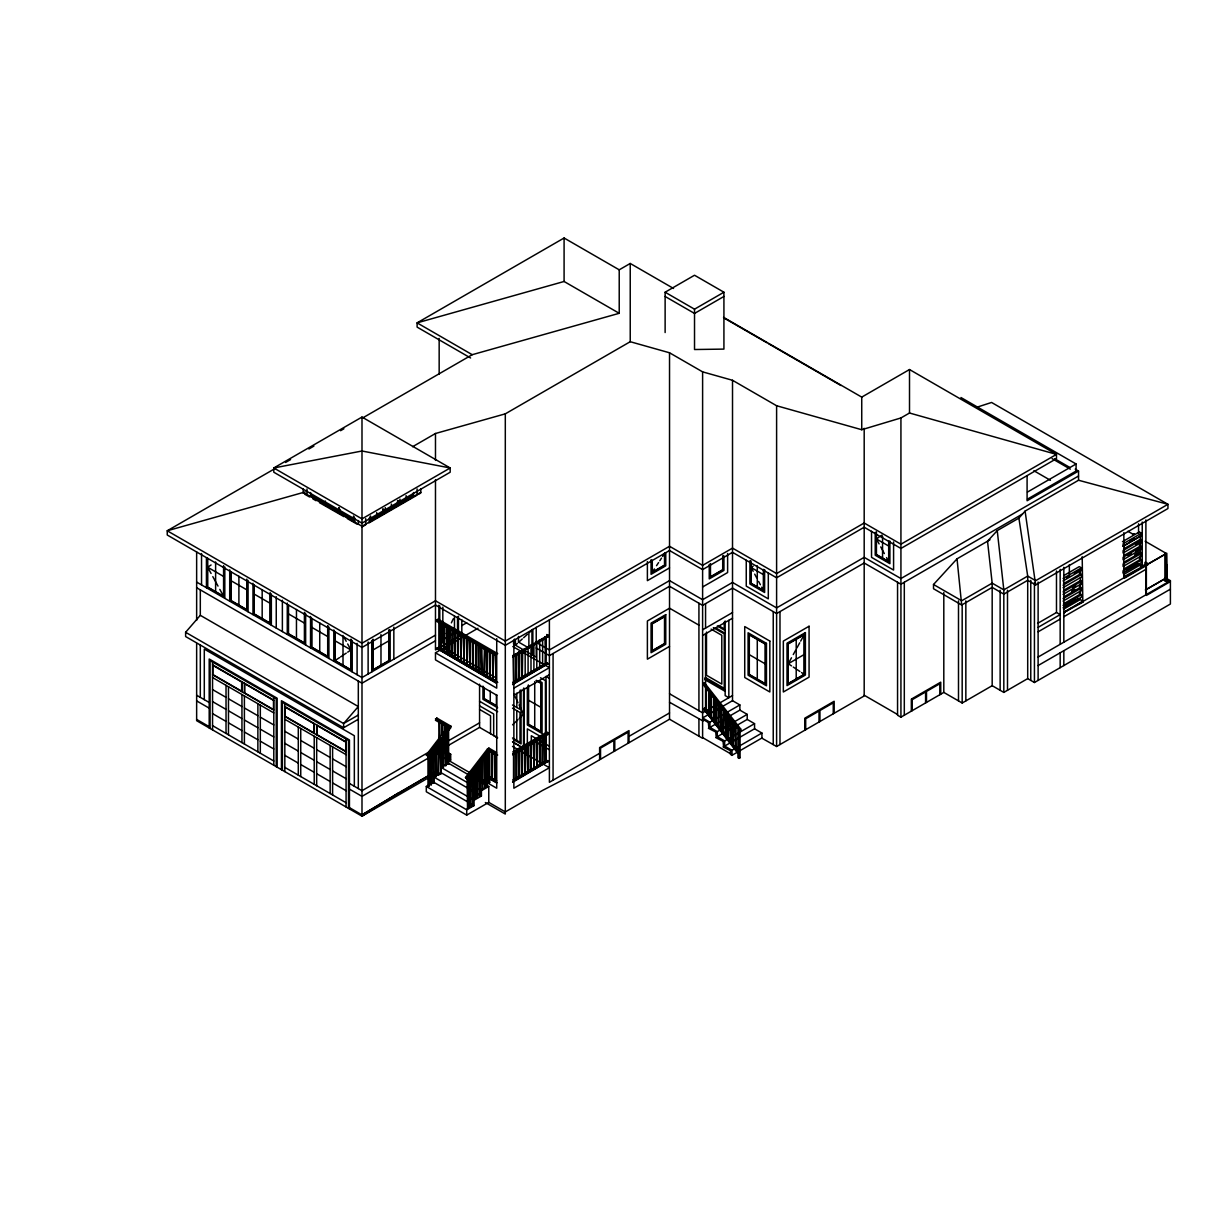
<?xml version="1.0" encoding="UTF-8"?>
<svg xmlns="http://www.w3.org/2000/svg" width="1232" height="1232" viewBox="0 0 1232 1232"><rect width="100%" height="100%" fill="white"/><g stroke="black" fill="none" stroke-linecap="round" stroke-linejoin="round"><path stroke-width="1.5" d="M490.259 702.471L490.274 691.029M516.778 740.417L516.793 710.648M520.043 690.213L520.043 709.355L512.512 705.012M521.09 689.982L521.059 743.959L513.282 739.446M526.095 749.718L523.523 748.224L523.554 688.318M524.016 688.164L523.985 748.486L527.327 750.427L527.327 754.985M527.327 750.427L527.342 728.867L540.432 736.428M534.442 759.081L534.457 741.187L549.395 749.811M443.643 639.254L439.778 647.462L439.778 605.913M446.292 633.648L449.449 626.965M451.359 622.884L453.314 618.757M791.498 665.881L788.249 663.725L791.498 657.796M793.269 654.562L795.61 650.296M796.904 647.955L799.722 642.811M800.677 641.087L804.173 634.726L788.249 643.92L788.249 683.514L804.173 674.32L804.173 634.726M652.282 560.868L652.282 572.187L654.408 568.953M656.548 565.673L658.581 562.577M659.798 560.729L661.522 558.127M662.616 556.448L664.525 553.522L664.525 565.118L652.282 572.187M426.303 754.862L448.309 726.264L448.309 727.665L435.45 720.243L436.821 718.04L450.912 726.172L450.912 727.588L428.166 756.386L426.303 754.862L428.166 756.386M433.803 746.777L438.376 740.832M427.519 755.57L450.912 726.172M431.508 751.489L430.584 751.813L431.046 784.784L431.508 751.489L431.046 784.784M436.405 745.129L435.481 745.452L435.943 776.653L436.405 745.129L435.943 776.653M441.302 738.753L440.378 739.092L440.84 773.819L441.302 738.753L440.84 773.819M443.751 735.581L442.827 735.904L443.289 767.105L443.751 735.581L443.289 767.105M489.412 749.195L467.359 779.024L466.143 778.316L465.496 777.484L487.502 748.887L496.727 754.169M469.577 773.85L474.151 767.921M476.43 764.949L478.724 761.977M467.359 779.024L466.712 778.193L488.734 749.595L489.089 750.796M467.636 777.808L467.636 776.945L467.636 808.731L467.174 777.546M470.085 774.62L470.085 773.758L470.085 807.33L469.623 776.283M472.534 771.448L472.534 770.585L472.534 805.913L472.072 771.186M474.982 768.26L474.982 767.397L474.982 799.183L475.444 767.659M477.431 765.072L477.431 764.21L477.431 797.782L477.893 764.487M479.879 761.9L479.879 761.037L479.879 796.365L480.341 761.299M482.328 758.712L482.328 757.849L482.328 789.65L481.881 760.267M484.777 754.677L484.777 788.234L484.33 757.187M487.687 751.751L487.241 786.817L487.241 751.489M358.312 719.272L343.62 727.758L185.616 636.544L185.616 632.293L200.308 615.322L200.308 589.866M897.558 582.259L897.558 715.253L900.931 717.163L943.804 692.415L962.177 703.01L992.176 685.685L992.176 583.152L987.525 541.202L997.242 530.607L1018.895 518.118L1025.086 511.111L1078.539 480.249L1167.951 504.304L1167.951 508.539L1035.665 584.923L1027.704 580.318L1003.818 594.117L992.176 587.387L961.684 605.004L933.517 588.742L933.517 584.492L957.033 558.82L989.989 539.801M512.574 724.816L513.713 723.723M514.822 722.66L518.025 719.58M519.18 718.472L523.538 714.283L519.072 704.935M517.471 643.335L515.407 645.198L515.407 639.531M519.18 641.795L522.306 638.961M523.631 637.745L527.465 634.28M753.152 571.263L751.15 567.552L753.152 566.135M879.124 543.928L876.429 538.954L879.124 537.075M880.741 535.966L881.973 535.119M211.072 573.45L207.654 567.244L211.072 564.964M350.966 639.177L350.966 669.777L335.042 660.583L339.524 657.595M340.586 656.887L346.254 653.114M347.686 652.159L350.966 649.972L347.686 643.982M739.015 730.206L740.694 730.376L740.078 729.575L740.078 757.695L739.077 758.358L737.937 757.695L737.937 753.445L703.487 708.816L704.565 708.2L739.015 752.121L737.937 752.737L703.487 708.816M349.441 807.638L361.992 814.891L398.121 793.177M361.992 814.845L435.481 771.617L440.301 774.389M449.449 655.116L449.911 627.981L449.449 655.116L449.002 627.981L450.373 627.719M449.002 654.854L449.911 654.854M447.924 753.522L447.924 728.574M673.534 288.457L630.23 263.463L619.219 269.823L564.087 238.007L417.109 322.861L417.109 327.111L470.609 357.988M361.992 417.063L273.797 467.975L273.797 472.226L361.992 523.138L450.188 472.226L450.188 467.975L361.992 417.063L361.992 816.169L435.481 773.727M275.568 468.237L167.244 530.776L167.244 535.011L361.992 647.462L435.481 605.02L505.305 645.337L669.53 550.519L702.61 569.615L732.516 552.336L776.607 577.793L864.186 527.234L900.931 548.456L1056.486 458.643L1056.486 454.392L909.509 369.538L861.738 397.12L723.507 317.317M285.562 462.462L290.567 459.567M308.893 448.987L313.898 446.092M340.571 430.707L343.897 428.782M362.239 418.187L472.226 354.693L619.219 313.298L619.219 269.823M665.126 332.548L665.126 292.215L694.525 275.244L723.923 292.215L723.923 349.103L694.525 349.518L694.525 309.186L723.923 292.215M412.612 446.708L435.481 433.495L505.305 413.844L630.23 341.711L669.53 352.783L702.61 371.864L732.516 380.288L776.607 405.744L861.738 429.722L900.931 417.956L909.509 413.013L1056.486 454.392L900.931 544.205L864.186 522.999L776.607 573.558L732.516 548.101L702.61 565.365L669.53 546.269L505.305 641.087L435.481 600.785L361.992 643.212L167.244 530.776L305.028 491.968M723.923 296.465L694.525 313.436L665.126 296.465M412.227 495.603L399.984 502.671L399.984 499.129M384.985 511.68L397.844 504.258L397.844 500.546M399.676 503.195L412.535 495.772M420.79 492.323L361.992 526.28L303.38 492.43M361.992 526.973L365.688 524.832L365.688 518.657M368.999 522.922L417.124 495.125L417.124 488.95M418.356 494.432L420.79 493.016L420.79 488.673M373.019 649.972L388.942 640.779M496.542 654.808L495.079 655.116L436.744 621.436L436.744 620.019L438.13 619.234L497.713 653.638M436.744 621.436L438.13 619.234M441.179 624.855L440.733 650.08L440.271 622.945L441.179 622.945M440.271 622.945L441.641 622.684M443.643 651.759L444.09 624.624L443.643 651.759L443.181 624.624L444.09 624.085M444.09 624.624L443.181 624.624M446.092 626.303L446.538 653.437L446.769 626.426M435.481 635.127L361.992 677.554L196.643 582.089M452.36 656.795L452.822 629.66L452.36 656.795L451.898 629.66L452.822 629.136M452.822 629.66L451.898 629.66M435.481 640.779L361.992 683.206L196.643 587.741M461.815 625.579L466.666 622.776M455.732 633.263L455.27 658.473L455.27 631.077M454.808 631.338L455.732 631.338M457.719 633.017L458.643 633.017L458.181 660.152L457.719 633.017L459.105 632.755M496.327 683.252L436.744 648.309L438.207 647.478L496.126 680.926M461.091 661.83L461.553 634.696L461.091 661.83L460.629 634.696L461.553 634.172M436.744 648.848L438.207 648.001L497.79 682.405M461.553 634.696L460.629 634.696M440.271 649.818L441.179 649.818M496.727 695.233L435.481 659.875L435.481 652.806L477.97 628.274M464.464 638.299L464.002 663.509L463.54 636.374L464.464 636.374M443.181 651.497L444.09 651.497M466.913 665.188L467.375 638.053L466.913 665.188L466.451 638.053L467.375 637.529M467.375 638.053L466.451 638.053M469.823 666.882L469.361 639.731L469.823 666.882L470.27 639.731M473.18 643.335L472.734 668.56L472.272 641.41L473.18 641.41M472.272 641.41L473.642 641.148M451.898 656.533L452.822 656.533M474.72 643.366L476.091 642.565M475.182 643.628L476.091 643.089L475.629 670.239L475.629 643.366M454.808 658.211L455.732 658.211M477.631 645.044L478.54 644.505L478.54 671.917L479.002 644.783M478.093 645.306L478.54 671.917M358.312 715.037L343.62 723.523L185.616 632.293M457.719 659.89L458.643 659.89M480.542 646.723L481.912 646.461M480.988 646.985L482.374 646.184M460.629 661.569L461.553 661.569M483.437 648.402L484.823 647.601M483.899 648.663L484.823 648.14L484.361 675.275L484.361 648.402M463.54 663.247L464.464 663.247M486.347 650.08L487.271 650.08L487.271 676.953L487.733 651.728M486.809 650.342L487.733 649.818M466.451 664.926L467.375 664.926M489.258 651.759L490.644 651.497L490.182 678.632L490.182 651.759M489.72 652.021L491.106 651.235M469.361 666.604L470.27 666.604M492.169 653.437L493.555 652.637M492.631 653.699L493.555 653.176L493.093 680.31L493.093 653.437M472.272 668.283L473.18 668.283M475.182 669.962L476.091 669.962M478.093 671.656L479.002 671.656M481.912 673.334L480.988 646.461L480.988 673.334L481.912 673.334L481.912 648.371M512.651 655.809L548.163 635.296L548.163 636.713L512.651 657.226M547.177 636.143L544.991 637.406L545.53 664.587L545.992 637.437L545.53 664.587M516.439 681.373L515.977 654.238L516.439 681.373L516.901 654.238L515.53 653.976M519.35 679.694L518.888 652.56L519.35 679.694L519.812 652.56L518.426 652.298M522.26 678.016L521.798 650.881L522.26 678.016L522.722 650.881L521.336 650.619M525.171 649.464L525.171 676.337M528.081 647.786L528.081 674.659M530.992 646.107L530.992 672.98M533.903 644.428L533.903 671.301M536.798 642.75L536.798 669.623M539.708 641.071L539.708 667.944M542.619 639.393L542.619 666.266M545.53 637.714L547.716 636.451M483.899 675.013L484.823 675.013M669.53 567.89L647.385 580.672L647.385 561.592M486.809 649.818L486.809 676.691L487.733 676.691M489.72 678.37L490.644 678.37M492.631 680.049L493.555 680.049M495.541 654.854L496.08 681.419M495.541 681.727L496.542 681.681M437.93 744.19L438.392 775.236L439.424 721.49L439.886 737.106M438.977 721.752L440.348 721.49M512.805 682.328L546.715 662.754L548.163 663.586L512.651 684.622M515.977 681.111L516.901 681.111M518.888 679.433L519.812 679.433M520.89 678.201L524.108 676.337M524.709 676.075L525.633 676.075M527.619 674.397L528.543 674.397M528.959 673.534L532.178 671.671M533.441 671.04L534.349 671.04M535.412 669.808L545.992 664.31M513.528 683.052L513.066 655.917L513.99 655.917L513.066 655.393M512.651 684.099L548.163 663.586M513.867 688.164L549.395 667.652L512.82 646.538M513.867 695.233L549.395 674.72M702.61 586.986L727.619 572.541L727.619 553.461M669.53 608.208L647.385 620.99L647.385 659.182L669.53 646.4M436.898 746.284L435.45 747.116L449.233 755.077L449.233 760.914L450.696 760.082L450.696 754.246L436.898 746.284L441.734 749.595M436.898 746.808L435.45 747.655L448.833 755.37L449.233 760.914M479.571 722.814L361.992 790.698L349.441 783.46M439.424 748.363L439.886 748.625M497.651 737.845L479.571 727.404L435.481 752.86L496.727 788.218L496.727 694.956M435.481 753.938L361.992 796.365L349.441 789.111M441.888 750.303C443.874 751.859 440.255 740.879 441.888 738.784M444.783 751.982L445.707 751.982L445.707 725.109L444.783 725.109L444.783 751.982L445.707 751.982M448.833 760.683L450.696 760.082M440.994 767.367L448.34 763.132L488.765 786.463L488.765 802.371L466.712 815.107L426.303 791.76L426.303 786.463L433.649 782.212L474.074 805.559L474.074 800.246L433.649 776.915L440.994 772.664L481.419 796.011L481.419 790.698L440.994 767.367L440.994 772.664M442.827 766.843L443.751 766.843M445.245 724.847L445.276 765.426L446.2 765.426L446.2 732.393L445.276 732.732M447.724 764.009L448.648 764.009L447.724 764.009L448.186 728.944M435.481 771.617L398.737 792.823L361.992 816.169L196.643 720.689L196.643 643.412M445.276 765.426L446.2 765.426M435.481 776.391L436.405 776.391M437.93 774.974L438.854 774.974M440.378 773.557L441.302 773.557M487.518 748.887L488.888 748.086L496.542 752.506M428.135 785.924L429.059 785.924L429.059 754.677L428.135 755L428.135 785.924L429.059 785.924M430.584 784.522L431.508 784.522M433.033 750.55L433.033 783.105L433.957 783.105L433.957 748.301L433.033 748.64M433.033 783.105L433.957 783.105M702.61 629.814L732.516 612.55M493.786 753.922L494.771 753.353L497.682 755.031M495.233 753.614L494.71 780.795L494.248 753.661L497.158 755.339L488.426 750.827L489.35 750.303L489.35 777.176L487.826 777.885L489.289 776.514L496.665 780.78M702.61 635.481L732.516 618.202M512.882 751.736L546.792 732.162L548.163 732.948L548.163 734.364L512.651 754.877M521.798 747.993L522.722 748.532L522.26 775.667L521.798 748.532M530.53 742.958L531.439 744.02M512.651 753.46L548.163 732.948M513.528 753.306L513.528 780.703M536.798 740.401L536.798 767.274L536.351 740.139L537.722 740.401M519.35 750.473L519.35 777.346L518.888 750.211M530.992 743.758L531.901 743.758M539.708 738.723L540.632 738.723M545.53 735.365L547.716 734.103M489.689 777.284L489.689 782.52L488.242 783.367L488.242 778.131L489.689 777.284L493.924 779.733M491.337 751.982L491.337 778.855L492.246 778.855L492.246 751.982M491.337 778.855L492.246 778.855M487.826 783.136L489.689 782.52M494.248 780.534L495.233 780.487L495.233 755.539M481.881 789.373L482.79 789.373L482.79 758.111M484.33 787.956L485.239 787.956L485.239 754.939M486.779 753.999L486.779 786.555L487.687 786.555M481.419 790.698L488.765 786.463M496.696 782.474L487.826 777.361M496.727 782.982L488.242 778.131M474.52 767.998L474.52 798.921L475.444 798.921M476.969 764.81L476.969 797.504L477.893 797.504M479.417 761.638L479.417 796.103L480.341 796.103M474.074 800.246L481.419 796.011M512.805 779.979L546.715 760.406L548.163 761.237L512.651 782.274M514.422 779.579L527.342 772.11M527.619 745.175L527.619 772.048L528.543 772.048L528.543 745.699M531.439 743.497L530.992 770.631L545.992 761.961L546.022 676.399L549.395 678.339M515.977 751.89L516.439 779.024L516.901 751.89M524.709 746.854L525.171 773.989L526.095 747.116M527.619 772.048L528.543 772.048M533.441 741.818L533.903 768.953L534.349 742.342M540.17 738.984L539.262 738.461L539.708 765.596L540.17 738.461M543.081 737.306L542.619 763.917L542.619 736.505L543.543 737.044M545.992 735.088L544.991 735.057L544.991 761.93L545.992 761.961M512.651 781.75L548.163 761.237M467.174 808.469L468.098 808.469L468.098 777.207M469.623 807.052L470.547 807.052L470.547 774.035M472.072 805.636L472.996 805.636L472.996 770.847M426.303 786.463L466.712 809.794L474.074 805.559M1027.488 492.045L1076.09 463.987L1076.09 471.055L1027.488 499.114M737.937 752.737L737.937 728.836L703.487 684.915L703.487 683.498L704.565 682.882L740.694 728.959L740.694 730.376M703.487 684.915L704.565 682.882M1078.539 480.249L1078.539 471.055L1027.088 500.762L1027.088 475.875M1078.539 476.014L900.931 578.547L864.186 557.341L776.607 607.9L732.516 582.443L702.61 599.707L669.53 580.611L549.395 649.972L535.889 642.211M708.662 714.837L708.723 690.182L708.662 714.837L709.124 693.832M599.614 753.306L549.395 782.305L549.395 619.85M629.013 736.336L669.53 712.943M709.124 690.675L708.277 690.444M710.725 717.471L711.187 693.308L711.126 717.979M1022.529 514.006L900.931 584.214L864.186 562.993L776.607 613.551L732.516 588.095L702.61 605.359L669.53 586.278L549.395 655.64L536.228 648.032M711.973 694.309L712.358 694.817M702.61 371.864L702.61 738.322L669.53 719.226L582.536 769.677L542.465 790.467L505.305 811.919L488.765 802.371M713.574 721.105L713.636 696.45L713.574 721.105L714.036 700.099M714.052 696.958L713.189 696.711M715.638 699.838L716.038 724.247L716.5 700.084L715.638 699.838L716.038 724.247M703.487 709.524L704.565 708.2M706.136 710.772L706.136 686.871L706.059 711.526M718.949 703.21L718.102 702.979L718.487 727.373L718.949 706.367M732.516 695.587L702.61 712.851L669.53 693.77M788.249 663.725L804.173 654.531M720.551 706.09L720.936 730.499L721.398 706.336L720.551 706.09L720.936 730.499M739.862 704.935L732.516 700.685L702.61 717.948L709.955 722.198L739.862 704.935L739.862 710.125L709.955 727.404L709.955 722.198M703.087 719.457L708.893 722.814M722.999 733.117L723.461 708.954L723.384 733.625L723.846 712.62M703.087 721.059L669.53 702.255M723.384 733.625L723.846 709.463M725.802 736.705L725.864 712.034L725.802 736.705L726.264 715.684M727.85 715.407L728.251 739.816L728.713 715.653L727.85 715.407L728.251 739.816M708.4 723.092L708.893 728.004M730.253 718.472L730.653 742.881L731.115 718.718L730.253 718.472L730.653 742.881M732.701 721.598L733.102 746.007L733.564 721.829L732.701 721.598L733.102 746.007M708.4 728.297L716.239 732.255M717.301 731.639L747.208 714.375L747.208 719.426L717.301 736.69L717.301 731.639L709.955 727.404M735.196 724.77L735.596 749.179L736.058 725.017L735.196 724.77L735.596 749.179M715.761 732.532L716.239 737.306M739.631 730.992L740.694 728.959M715.761 737.583L723.584 741.556M724.647 740.94L754.554 723.661L754.554 728.79L724.647 746.068L724.647 740.94L717.301 736.69M723.107 741.833L723.584 746.669M723.107 746.962L730.93 750.919M724.647 746.068L732.008 750.303L761.915 733.04L761.915 738.168M730.453 751.197L730.453 754.4L732.008 755.293L736.967 752.429M740.263 750.519L761.915 738.014M1132.901 534.164L1127.927 531.285M1063.986 575.452L1079.294 566.612L1081.45 567.86L1081.45 570.339L1063.077 580.934M1122.475 541.695L1139.323 531.962L1141.463 533.21L1141.463 535.674L1123.091 546.284L1141.309 535.597M1063.077 578.47L1081.45 567.86M1141.463 533.21L1123.091 543.82L1123.091 546.284M1066.589 577.669L1069.653 575.898M1074.242 573.25L1078.847 570.601M1129.667 541.248L1134.272 538.6M761.761 738.107L776.607 746.5L864.186 695.941L864.186 428.305M1063.524 583.675L1080.372 573.958L1080.372 569.708L1081.45 570.339M1123.553 549.025L1140.385 539.308L1141.463 539.924L1141.463 542.403L1123.091 553.014L1123.091 550.535L1141.463 539.924M1063.077 585.185L1081.45 574.574L1081.45 577.053L1063.077 587.664M1135.796 544.436L1138.861 542.665M1063.524 590.405L1080.372 580.672L1081.45 581.288L1081.45 583.768L1063.077 594.378M1123.553 555.74L1140.385 546.022L1140.385 541.787L1141.463 542.403M1063.077 591.899L1081.45 581.288M1141.463 546.638L1123.091 557.249L1123.091 559.728L1141.463 549.118L1141.463 546.638L1139.323 545.406M1072.718 587.572L1075.782 585.801M1128.142 555.57L1131.207 553.799M1135.796 551.151L1140.385 548.502L1140.385 552.737L1123.553 562.47M1071.64 591.191L1074.704 589.42M1134.734 554.77L1139.323 552.121M1063.524 597.12L1080.372 587.387L1080.372 583.152L1081.45 583.768M1063.077 598.613L1081.45 588.018L1081.45 590.482L1063.077 601.093M1141.463 553.353L1123.091 563.963L1123.091 566.443L1141.463 555.832L1141.463 553.353L1140.385 552.737M1063.524 603.834L1080.372 594.117L1080.372 589.866L1081.45 590.482M1123.553 569.184L1140.385 559.467L1140.385 555.216L1141.463 555.832M1063.077 605.343L1081.45 594.733L1081.45 597.212L1063.077 607.807M1141.463 560.083L1123.091 570.693L1122.937 573.08L1141.463 562.547L1141.463 560.083L1139.323 558.835M1064.14 606.313L1076.398 599.245M1126.217 570.478L1137.86 563.748M1037.59 623.407L1056.486 612.504L1060.167 614.614L1038.114 627.35M1063.524 609.224L1080.372 599.507L1082.82 601.185L1082.82 602.248L1063.832 612.504L1071.486 608.084M1123.553 574.574L1140.385 564.857L1142.233 566.104L1147.131 563.286M1165.78 553.153L1145.159 541.248M912.265 699.653L925.586 691.968L925.586 702.933M1064.448 612.858L1064.448 611.796L1082.82 601.185M1145.298 562.023L1147.747 563.702L1123.861 576.792L1123.861 577.839L1123.861 532.671M1074.55 606.313L1137.629 569.892M1142.233 567.244L1165.718 553.923L1165.718 578.316L1145.529 589.974M1145.529 565.58L1165.718 553.923M1124.462 578.193L1147.747 564.764L1147.747 563.702M1063.832 616.739L1145.899 569.353M1038.114 631.816L1060.167 619.095M1145.406 589.912L1165.718 578.316M1038.114 657.056L1145.899 594.825L1145.899 565.118M1146.361 594.548L1170.4 580.672L1170.4 604.019L1034.433 682.513L1027.704 678.616L1003.818 692.415L992.176 685.685M1038.114 665.542L1170.4 589.158M449.233 755.077L450.696 754.246M977.161 407.13L991.575 402.464L1167.951 504.304L1035.665 580.672L1027.704 576.083L1018.895 518.118M619.219 313.298L564.087 281.481L417.109 322.861L472.226 354.693M1165.102 580.857L1165.056 553.476L1166.796 553.291L1167.228 580.626L1165.102 580.857L1167.228 580.626M1077.923 598.352L1080.372 599.507M304.658 494.171L309.571 496.973M312.836 498.852L316.116 500.731M319.396 502.61L343.974 516.655M347.239 518.533L357.08 524.154M960.945 397.52L1076.09 463.987M1075.228 469.146L1078.539 471.055M1054.7 458.72L1069.499 467.267M1052.097 458.627L1070.315 469.146M1033.864 470.732L1050.434 480.295M1141.463 535.674L1140.385 535.058L1140.385 539.308M723.985 317.995L766.812 342.712M768.46 343.666L840.917 385.493M1144.682 562.993L1147.747 564.764M1165.426 577.808L1170.4 580.672M1165.426 578.686L1170.4 581.566L1146.361 595.441L1146.361 564.857M665.126 292.215L694.525 309.186M1079.294 573.342L1081.45 574.574M1079.294 586.771L1081.45 588.018M1079.294 593.485L1081.45 594.733M1082.82 602.248L1082.204 556.725M876.429 538.954L888.688 546.022M933.517 584.492L961.684 600.754L992.176 583.152L1003.818 589.866L1027.704 576.083L1027.704 678.616M888.688 540.833L888.688 561.576L876.429 554.508L876.429 532.039M751.15 567.552L763.409 574.62M763.409 569.369L763.409 590.374L751.15 583.306L751.15 562.3M864.186 695.233L897.558 714.514M718.472 625.61L724.247 628.936L724.247 622.145M717.286 625.979L725.155 630.522M715.715 627.904L725.155 633.356M713.359 627.612L724.247 633.895L724.247 688.334L705.582 677.569M711.08 629.121L721.798 635.296L721.798 684.099L706.49 675.259L706.49 632.093M669.53 608.192L698.929 625.163M749.318 654.685L765.241 663.879M704.689 678.108L725.155 689.935M704.689 679.525L725.155 691.352M739.862 710.125L747.208 714.375M747.208 719.426L754.554 723.661M754.554 728.79L761.915 733.04M311.865 495.603L324.108 502.687M326.557 504.088L338.815 511.172L338.815 507.63M341.264 512.574L353.507 519.658L353.507 516.116M311.557 495.788L324.416 503.21M326.264 504.273L339.123 511.696L339.123 507.984M340.956 512.758L353.815 520.181L353.815 516.47M548.163 635.296L546.792 634.511L548.163 636.713M544.621 637.175L545.992 637.976M542.157 638.592L543.543 639.393M541.71 638.854L543.081 639.654M539.262 640.27L540.632 641.071M538.8 640.532L540.17 641.333M739.015 757.079L740.078 757.695M702.61 737.614L732.008 754.585M536.351 641.949L537.722 642.75M533.441 643.628L534.811 644.428M532.979 643.889L534.349 644.69M530.53 645.306L531.901 646.107M530.068 645.583L531.439 646.369M527.619 646.985L528.99 647.786M527.157 647.262L528.543 648.047M524.709 648.663L526.095 649.464M524.247 648.941L525.633 649.726M548.163 664.125L546.715 662.754M521.798 650.357L522.722 650.881M518.888 652.036L519.812 652.56M515.977 653.715L516.901 654.238M436.744 620.019L496.327 654.423M476.091 643.089L475.629 670.239M484.823 648.14L484.361 675.275M493.555 653.176L493.093 680.31M444.059 647.847L495.372 677.477M528.574 700.238L540.848 707.322M436.744 648.309L496.327 682.713M435.481 652.806L496.727 688.164L496.727 638.653M548.163 734.364L546.792 732.162M544.621 734.826L545.992 735.627M542.065 737.367L545.422 739.323M549.395 746.192L531.315 735.735L531.3 757.264L524.586 753.43M536.351 740.139L537.26 740.663M534.811 742.08L533.903 741.541L533.903 768.953M528.99 745.437L528.081 744.913L528.081 772.31M548.163 761.776L546.715 760.406M207.654 567.244L223.577 576.437M230.938 580.672L246.862 589.866M253.9 593.932L270.131 603.295M288.504 613.906L304.427 623.099M311.773 627.35L327.697 636.544M334.734 640.609L350.966 649.972M519.812 750.211L519.35 777.346M512.497 746.407L516.87 748.933M520.012 750.75L549.395 767.721L513.867 788.218L513.867 640.548M223.577 565.627L223.577 596.226L207.654 587.033L207.654 558.235M489.35 749.764L488.888 748.086M435.45 718.826L449.541 726.972M448.664 727.465L449.896 728.174M437.93 742.28L438.854 741.941L438.392 775.236M200.308 615.322L358.312 706.552L343.62 723.523L343.62 727.758M465.496 777.484L466.712 778.193M485.346 802.525L505.305 814.044L505.305 413.844M212.551 664.833L273.797 700.192M284.823 706.552L346.069 741.91M212.551 674.736L273.797 710.079M284.823 716.454L346.069 751.813M212.551 677.554L273.797 712.912M284.823 719.272L346.069 754.631M212.551 689.581L226.026 697.358M228.474 698.775L241.949 706.552M244.398 707.969L257.873 715.746M260.322 717.163L273.797 724.94M284.823 731.3L298.298 739.077M300.747 740.494L314.222 748.271M316.67 749.687L330.145 757.464M332.594 758.881L346.069 766.658M212.551 701.593L226.026 709.386M228.474 710.787L241.949 718.579M244.398 719.981L257.873 727.773M260.322 729.175L273.797 736.952M284.823 743.327L298.298 751.104M300.747 752.521L314.222 760.298M316.67 761.715L330.145 769.492M332.594 770.909L346.069 778.686M196.643 695.233L209.194 702.486M196.643 700.9L209.194 708.138M212.551 713.621L226.026 721.398M228.474 722.814L241.949 730.591M244.398 732.008L257.873 739.785M260.322 741.202L273.797 748.979M284.823 755.339L298.298 763.132M300.747 764.533L314.222 772.31M316.67 773.727L330.145 781.504M332.594 782.921L346.069 790.698M212.551 725.648L273.797 761.006M284.823 767.367L346.069 802.725M196.643 719.426L209.194 726.664M540.494 677.769L545.422 680.634L545.53 762.238M538.815 680.695L542.095 682.59L542.065 733.487L527.342 724.986L527.342 687.256M536.336 680.326L541.171 683.113L541.141 731.9L528.266 724.447L528.266 685.038M536.259 680.634L540.863 683.298L540.833 731.361L528.574 724.277L528.574 685.439M512.512 708.169L520.027 712.527L520.012 742.295L512.512 737.953M496.727 706.213L483.868 698.775L483.868 687.518M497.651 707.799L482.944 699.299L482.944 686.101M479.571 701.254L497.651 711.696M479.571 705.828L493.678 713.975L493.678 735.55L496.912 737.414M479.571 709.447L490.536 715.792L490.536 733.733M522.599 747.701L523.523 748.224M450.281 754.538L449.772 753.707M793.269 667.066L795.61 668.622M797.073 669.592L799.83 671.44M801.524 672.564L804.173 674.32M706.937 687.317L709.309 690.351M711.68 693.385L717.625 700.946M719.996 703.98L736.628 725.186M703.487 683.498L739.631 729.575M704.565 708.893L737.814 751.304M343.805 636.929L346.192 641.287M212.813 576.638L218.018 586.093M219.82 589.389L223.577 596.226M880.741 546.916L884.33 553.553M886.532 557.588L888.688 561.576M754.708 574.158L756.664 577.823M758.589 581.412L760.375 584.738M761.699 587.187L763.409 590.374M513.883 694.093L518.025 702.748M1167.228 564.626L1167.181 580.472M1025.086 511.111L1035.665 584.923M997.242 530.607L1003.818 589.866L1003.818 692.415M957.033 558.82L961.684 605.004M1165.595 553.861L1165.595 578.255M1145.899 519.95L1145.899 563.994M1142.233 522.06L1142.233 566.181L1138.553 564.056L1140.385 564.857L1140.385 566.181M1138.553 523.769L1138.553 533.348M1080.372 577.839L1080.372 580.672M1069.345 564.656L1069.345 574.266M1063.832 567.321L1063.832 642.195M1063.832 650.681L1063.832 665.542M1060.167 569.353L1060.167 644.321M1060.167 652.806L1060.167 667.652M1056.486 571.017L1056.486 612.504M1038.114 582.089L1038.114 680.387M1034.433 582.505L1034.433 682.513M1030.768 580.395L1030.768 680.387M1007.499 590.282L1007.499 690.29M1000.138 590.282L1000.138 690.29M965.842 600.893L965.842 700.9M962.177 604.943L962.177 703.01M958.496 600.893L958.496 700.9M943.804 592.407L943.804 692.415M940.74 694.17L940.74 682.158L911.341 699.129L911.341 711.141M939.816 694.709L939.816 683.745L926.495 691.429L926.495 702.394M912.142 698.667L912.142 710.695M909.509 369.538L909.509 413.013M904.303 582.259L904.303 715.207M900.931 417.956L900.931 717.163M893.585 541.941L893.585 570.062L871.532 557.341L871.532 531.269M889.904 541.079L889.904 563.702L875.228 555.232L875.213 532.409M888.996 541.526L888.996 562.115L876.121 554.693L876.121 532.224M882.559 536.259L882.559 558.05M861.738 397.12L861.738 429.722M834.172 713.266L834.172 701.254L804.773 718.225L804.773 730.237M833.263 713.805L833.263 702.841L819.942 710.525L819.942 721.49M819.018 722.014L819.018 711.064L805.697 718.749L805.697 729.714M796.211 639.316L796.211 678.924M779.979 611.611L779.979 744.559M776.607 405.744L776.607 746.5M773.234 611.611L773.234 744.559M768.306 573.188L768.306 598.86L746.253 586.139L746.253 560.221M764.625 569.6L764.625 592.5L749.903 583.999L749.934 560.745M763.701 570.062L763.701 590.898L750.842 583.475L750.842 560.729M757.28 565.827L757.28 586.832M757.28 639.47L757.28 679.078M739.015 730.052L739.015 758.311M732.516 380.288L732.516 700.685M732.008 750.303L732.008 755.432M728.836 620.327L728.836 697.712L725.155 695.587L725.155 620.99M723.939 555.878L723.939 570.416L709.247 578.901L709.247 564.364M723.015 555.524L723.015 569.892L710.156 577.315L710.156 564.749M722.707 556.51L722.707 569.708L710.464 576.776L710.464 563.578M718.564 702.702L718.487 727.373M705.566 603.649L705.566 628.104M705.566 633.772L705.566 711.141M698.929 603.249L698.929 710.741M698.929 719.226L698.929 736.197M669.53 352.783L669.53 719.226M665.757 553.091L665.757 565.827L651.066 574.312L651.066 559.759M664.833 552.721L664.833 565.288L651.974 572.711L651.974 560.144M630.23 263.463L630.23 341.711M629.013 742.619L629.013 730.591L599.614 747.562L599.614 759.59M628.089 743.142L628.089 732.193L614.768 739.878L614.768 750.842M613.859 751.366L613.859 740.401L600.538 748.101L600.538 759.066M564.087 238.007L564.087 281.481M553.076 653.514L553.076 780.179M542.157 736.767L542.157 763.64M539.708 738.184L539.708 765.596M536.798 739.862L536.798 767.274M536.228 627.304L536.228 657.226L513.575 644.136L513.575 640.363M534.719 681.589L534.719 727.835M532.855 655.285L532.855 629.398L528.882 633.002L528.882 648.032L518.472 642.026L518.472 636.467M531.947 630.23L531.947 654.746M530.992 743.235L530.992 770.631M530.53 743.497L530.53 770.37M525.171 746.592L525.171 773.989M522.26 748.271L522.26 775.667M516.809 693.185L516.809 707.491M516.439 751.628L516.439 779.024M514.483 639.085L514.483 644.675M496.419 694.586L496.419 705.674L484.176 698.606L484.176 687.502M496.003 655.116L496.003 681.989M494.771 755.262L494.771 780.226M491.799 751.72L491.799 779.117M490.182 651.235L490.182 678.632M489.289 778.793L489.289 782.289M488.888 750.042L488.888 777.438L488.426 750.303M479.571 684.207L479.571 727.404M472.734 641.687L472.734 668.56M466.712 809.794L466.712 815.107M464.002 636.636L464.002 663.509M461.815 619.927L461.815 634.726L435.481 649.942L435.481 479.648M458.443 616.2L458.443 636.682M458.181 632.755L458.181 660.152M457.534 617.124L457.534 637.206M455.27 631.6L455.27 658.473M454.469 616.308L454.469 633.002L442.827 639.716L442.827 607.145M449.218 627.843L449.218 654.716M448.617 728.713L448.648 764.009M448.155 728.435L448.186 764.271M447 626.303L446.769 653.299M445.738 732.131L445.738 765.688M442.796 723.43L442.796 734.95M442.334 723.169L442.334 735.211M442.334 738.522L442.334 750.565M441.888 723.43L441.888 734.95M440.733 623.207L440.733 650.08M439.424 722.014L439.424 748.887M439.162 338.4L439.162 374.174M438.854 605.189L438.854 647.986M436.821 718.04L436.821 719.457M435.481 433.495L435.481 460.414M433.495 748.04L433.495 783.367M428.597 754.4L428.597 786.201M413.459 492.538L413.459 496.311L369.354 521.767L369.354 517.994M406.113 495.603L406.113 499.129M398.752 501.024L398.752 504.797M397.536 500.546L397.536 504.088L385.277 511.157L385.277 507.615M393.84 627.165L393.84 659.166M391.406 504.088L391.406 507.615M390.159 629.922L390.159 661.291M389.25 630.045L389.25 660.768L372.711 670.3L372.711 639.593M388.942 629.983L388.942 660.583L373.019 669.777L373.019 639.177M384.061 509.509L384.061 513.282M383.137 509.032L383.137 512.743L370.278 520.166L370.278 516.454M382.829 509.032L382.829 512.574L370.586 519.642L370.586 516.1M380.981 634.572L380.981 665.188M376.715 512.574L376.715 516.1M371.787 640.532L371.787 671.902M368.122 642.011L368.122 674.027M358.404 520.551L358.404 524.201M358.312 681.096L358.312 788.588M357.095 643.366L357.095 674.72M354.739 517.994L354.739 521.767L310.633 496.311L310.633 492.538M354.339 786.278L354.339 735.72L204.296 649.095L204.296 699.653M352.198 640.532L352.198 671.902M351.274 639.593L351.274 670.3L334.734 660.768L334.734 631.446M349.441 808.916L349.441 739.97L281.45 700.715L281.45 769.661M348.517 808.377L348.517 740.494L282.374 702.302L282.374 770.2M346.069 739.077L346.069 806.975M343.004 635.481L343.004 665.188M340.032 509.509L340.032 513.282M335.042 631.785L335.042 660.583M333.826 629.922L333.826 661.291M332.594 746.854L332.594 794.948M330.145 745.437L330.145 793.531M328.913 627.103L328.913 658.458M328.005 626.164L328.005 656.872L311.465 647.324L311.465 618.526M327.697 625.733L327.697 656.348L311.773 647.154L311.773 618.341M325.34 501.024L325.34 504.797M319.735 622.945L319.735 651.743M316.67 724.94L316.67 734.842M316.67 737.66L316.67 785.754M314.222 723.523L314.222 733.425M314.222 736.259L314.222 784.337M310.541 616.493L310.541 647.847M306.968 489.012L306.968 494.509M305.644 613.659L305.644 645.029M304.735 612.72L304.735 643.427L288.196 633.895L288.196 605.097M304.427 612.304L304.427 642.904L288.504 633.71L288.504 604.912M303.195 488.75L303.195 493.123M300.747 728.466L300.747 776.56M298.298 727.065L298.298 775.144M296.465 609.501L296.465 638.315M287.272 603.064L287.272 634.418M284.823 703.718L284.823 771.617M282.374 600.23L282.374 631.585M277.169 767.197L277.169 698.236L209.194 658.997L209.194 727.943M276.245 596.688L276.245 628.058M276.245 766.658L276.245 698.775L210.102 660.583L210.102 728.466M273.797 697.358L273.797 765.241M271.348 593.87L271.348 625.225M270.439 594.84L270.439 623.638L253.9 614.09L253.9 584.769M270.131 592.5L270.131 623.099L254.208 613.906L254.208 585.108M262.17 589.712L262.17 618.51M260.322 705.135L260.322 753.229M257.873 703.718L257.873 751.813M252.976 583.26L252.976 614.614M248.079 580.426L248.079 611.796M247.155 581.412L247.155 610.194L230.63 600.646L230.63 571.864M246.862 579.071L246.862 609.671L230.938 600.477L230.938 571.679M244.398 683.221L244.398 693.108M244.398 695.941L244.398 744.036M241.949 681.804L241.949 691.706M241.949 694.525L241.949 742.619M238.9 576.268L238.9 605.066M229.706 569.815L229.706 601.185M228.474 686.748L228.474 734.842M226.026 685.331L226.026 733.425M224.809 566.997L224.809 598.352M223.885 567.967L223.885 596.765L207.346 587.217L207.346 558.419M215.615 561.931L215.615 591.637M212.551 662L212.551 729.883M206.437 558.235L206.437 587.741M201.54 553.553L201.54 584.923M200.308 644.906L200.308 697.358M196.643 551.967L196.643 620.374M450.188 467.975L361.992 518.888L273.797 467.975L361.992 451.004L450.188 467.975M665.757 614.629L651.066 623.115L651.066 652.729L665.757 644.244L665.757 614.629M664.833 616.216L651.974 623.654L651.974 651.143L664.833 643.72L664.833 616.216M664.525 616.755L652.282 623.823L652.282 650.619L664.525 643.535L664.525 616.755M809.07 626.241L783.336 641.087L783.336 691.999L809.07 677.153L809.07 626.241M805.389 632.601L787.017 643.212L787.017 685.639L805.389 675.028L805.389 632.601M804.465 634.187L787.941 643.735L787.941 684.053L804.465 674.505L804.465 634.187M1134.364 533.887L1132.685 534.857L1134.364 533.887M769.831 641.071L744.729 626.564L744.729 677.492L769.831 691.984L769.831 641.071M766.458 643.366L748.086 632.755L748.086 675.182L766.458 685.793L766.458 643.366M765.549 643.889L749.01 634.341L749.01 674.659L765.549 684.207L765.549 643.889M765.241 644.074L749.318 634.88L749.318 674.474L765.241 683.668L765.241 644.074M520.012 746.207L512.497 741.864L520.012 746.192M241.641 681.974L212.859 665.357L212.859 674.551L241.641 691.167L241.641 681.974M273.489 700.361L244.706 683.745L244.706 692.938L273.489 709.555L273.489 700.361M313.914 723.692L285.131 707.076L285.131 716.269L313.914 732.886L313.914 723.692M345.761 742.08L316.978 725.463L316.978 734.657L345.761 751.274L345.761 742.08"/></g></svg>
